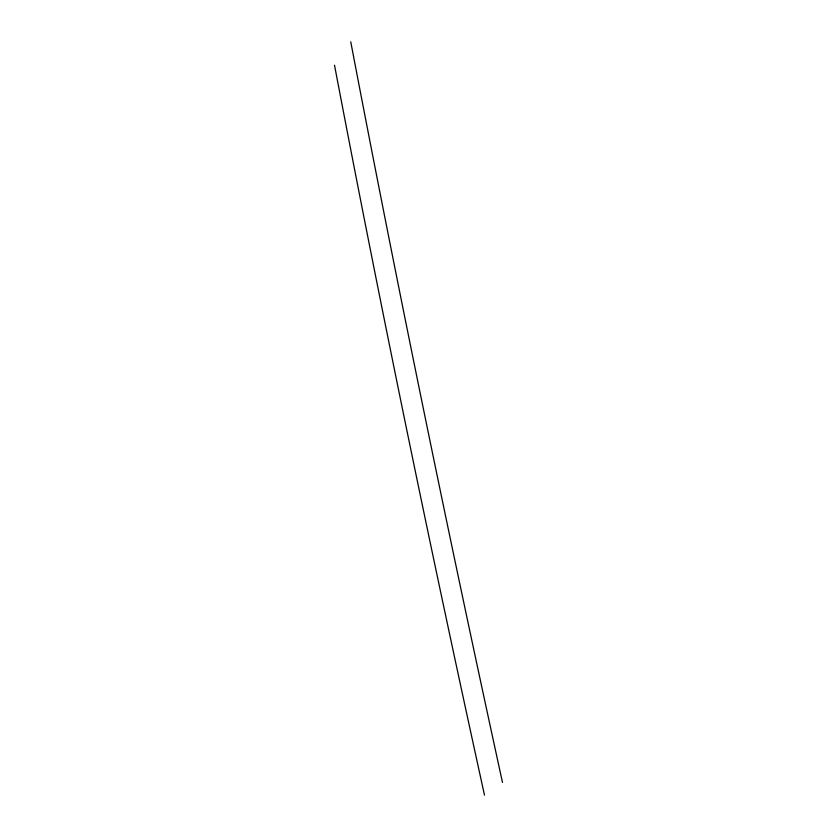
<?xml version="1.0" encoding="UTF-8"?>
<svg xmlns="http://www.w3.org/2000/svg" width="837" height="837" viewBox="0 0 837 837"><rect width="100%" height="100%" fill="white"/><g stroke="black" fill="none" stroke-linecap="round" stroke-linejoin="round"><path stroke-width="1.26" d="M484.497 795.15C431.212 552.525 380.95 309.23 334.518 65.202M502.482 782.428C448.737 536.235 397.993 289.382 350.755 41.85"/></g></svg>
